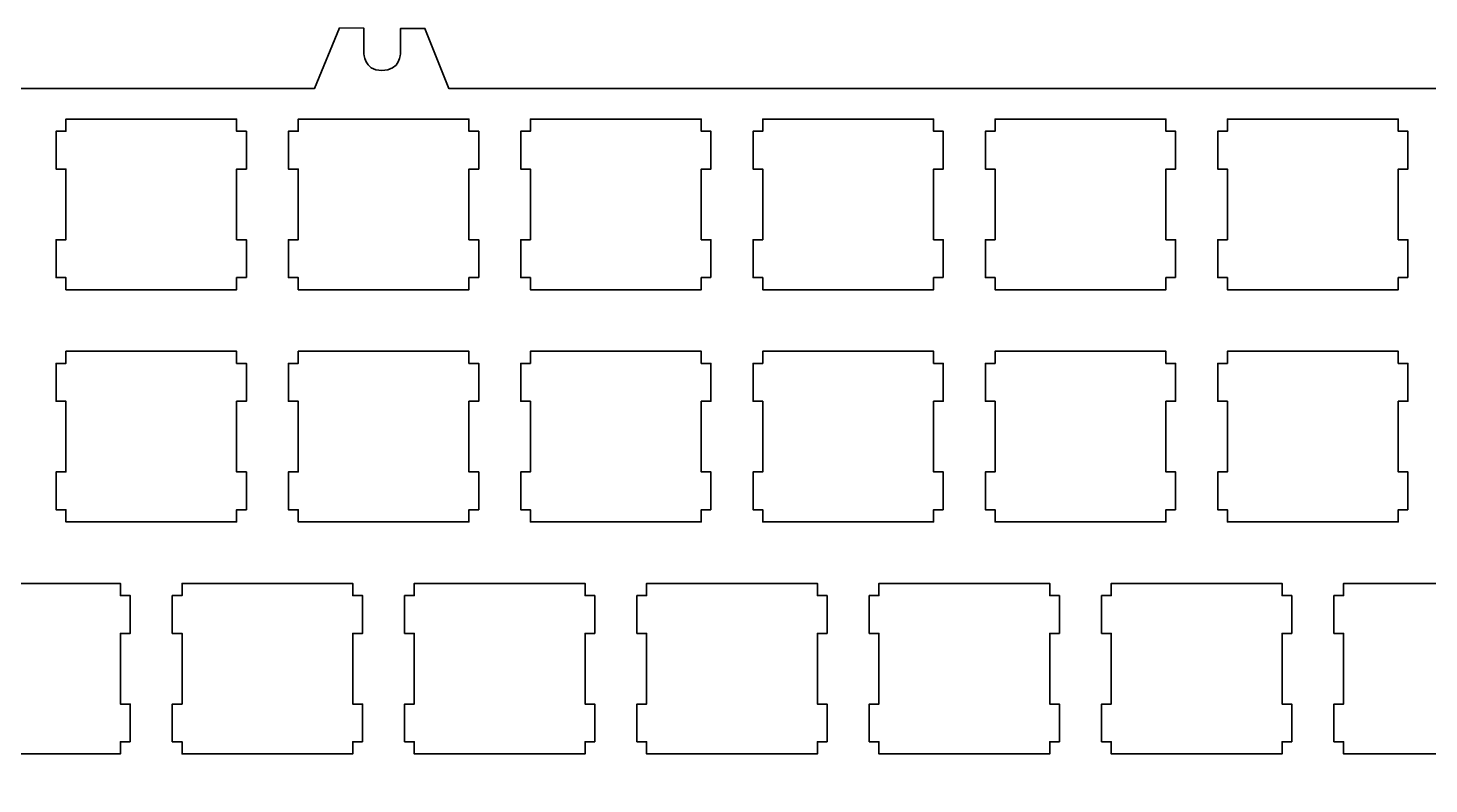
# Model space of a CAD drawing. Header units: inches. Extents: x 14.6 to 45.9, y 4.3 to 9.5.
# Drawn here: x 36.887 to 41.41, y 7.043 to 9.486 of the extents above; entities that cross this region are included whole.
import ezdxf

# ---------------------------------------------------------------- set-up
doc = ezdxf.new("R2010")
doc.units = ezdxf.units.IN
doc.header["$MEASUREMENT"] = 0
doc.layers.add('Layer 1', color=7, linetype='Continuous')

msp = doc.modelspace()

# ---------------------------------------------------------------- linework, layer by layer
at = {"layer": 'Layer 1', "lineweight": 35}
for points, knots in [([(34.4654, 4.7911), (34.4654, 4.7911), (33.9097, 4.7911), (33.9097, 4.7911), (33.9097, 4.7911), (33.9097, 9.2911), (33.9097, 9.2911), (33.9097, 9.2911), (34.4647, 9.2911), (34.4647, 9.2911), (34.4647, 9.2911), (34.5457, 9.4861), (34.5457, 9.4861), (34.5457, 9.4861), (34.6239, 9.4852), (34.6239, 9.4852), (34.6239, 9.4852), (34.6237, 9.4055), (34.6237, 9.4055), (34.6237, 9.4055), (34.6237, 9.3486), (34.6815, 9.3484), (34.7429, 9.3483), (34.7426, 9.4052), (34.7426, 9.4052), (34.7426, 9.4052), (34.7425, 9.4848), (34.7425, 9.4848), (34.7425, 9.4848), (34.8209, 9.4848), (34.8209, 9.4848), (34.8209, 9.4848), (34.8983, 9.2911), (34.8983, 9.2911), (34.8983, 9.2911), (37.8119, 9.2911), (37.8119, 9.2911), (37.8119, 9.2911), (37.8929, 9.4861), (37.8929, 9.4861), (37.8929, 9.4861), (37.9711, 9.4852), (37.9711, 9.4852), (37.9711, 9.4852), (37.9709, 9.4055), (37.9709, 9.4055), (37.9709, 9.4055), (37.9709, 9.3486), (38.0287, 9.3484), (38.0901, 9.3483), (38.0898, 9.4052), (38.0898, 9.4052), (38.0898, 9.4052), (38.0897, 9.4848), (38.0897, 9.4848), (38.0897, 9.4848), (38.1682, 9.4848), (38.1682, 9.4848), (38.1682, 9.4848), (38.2452, 9.2911), (38.2452, 9.2911), (38.2452, 9.2911), (41.562, 9.2911), (41.562, 9.2911), (41.562, 9.2911), (41.6429, 9.4861), (41.6429, 9.4861), (41.6429, 9.4861), (41.7211, 9.4852), (41.7211, 9.4852), (41.7211, 9.4852), (41.7209, 9.4055), (41.7209, 9.4055), (41.7209, 9.4055), (41.7209, 9.3486), (41.7787, 9.3484), (41.8401, 9.3483), (41.8398, 9.4052), (41.8398, 9.4052), (41.8398, 9.4052), (41.8397, 9.4848), (41.8397, 9.4848), (41.8397, 9.4848), (41.9182, 9.4848), (41.9182, 9.4848), (41.9182, 9.4848), (41.995, 9.2911), (41.995, 9.2911), (41.995, 9.2911), (44.923, 9.2911), (44.923, 9.2911), (44.923, 9.2911), (45.004, 9.4861), (45.004, 9.4861), (45.004, 9.4861), (45.0822, 9.4852), (45.0822, 9.4852), (45.0822, 9.4852), (45.082, 9.4055), (45.082, 9.4055), (45.082, 9.4055), (45.082, 9.3486), (45.1398, 9.3484), (45.2012, 9.3483), (45.2009, 9.4052), (45.2009, 9.4052), (45.2009, 9.4052), (45.2008, 9.4848), (45.2008, 9.4848), (45.2008, 9.4848), (45.2793, 9.4848), (45.2793, 9.4848), (45.2793, 9.4848), (45.3568, 9.2911), (45.3568, 9.2911), (45.3568, 9.2911), (45.9097, 9.2911), (45.9097, 9.2911), (45.9097, 9.2911), (45.9097, 4.7911), (45.9097, 4.7911), (45.9097, 4.7911), (45.3551, 4.7911), (45.3551, 4.7911), (45.3551, 4.7911), (45.2793, 4.602), (45.2793, 4.602), (45.2793, 4.602), (45.2008, 4.602), (45.2008, 4.602), (45.2008, 4.602), (45.2009, 4.6816), (45.2009, 4.6816), (45.2009, 4.6816), (45.2012, 4.7386), (45.1398, 4.7384), (45.082, 4.7383), (45.082, 4.6813), (45.082, 4.6813), (45.082, 4.6813), (45.0822, 4.6016), (45.0822, 4.6016), (45.0822, 4.6016), (45.004, 4.6008), (45.004, 4.6008), (45.004, 4.6008), (44.9226, 4.7911), (44.9226, 4.7911), (44.9226, 4.7911), (41.9948, 4.7911), (41.9948, 4.7911), (41.9948, 4.7911), (41.9182, 4.602), (41.9182, 4.602), (41.9182, 4.602), (41.8397, 4.602), (41.8397, 4.602), (41.8397, 4.602), (41.8398, 4.6816), (41.8398, 4.6816), (41.8398, 4.6816), (41.8401, 4.7386), (41.7787, 4.7384), (41.7209, 4.7383), (41.7209, 4.6813), (41.7209, 4.6813), (41.7209, 4.6813), (41.7211, 4.6016), (41.7211, 4.6016), (41.7211, 4.6016), (41.6429, 4.6008), (41.6429, 4.6008), (41.6429, 4.6008), (41.5622, 4.7911), (41.5622, 4.7911), (41.5622, 4.7911), (38.2462, 4.7911), (38.2462, 4.7911), (38.2462, 4.7911), (38.1682, 4.602), (38.1682, 4.602), (38.1682, 4.602), (38.0897, 4.602), (38.0897, 4.602), (38.0897, 4.602), (38.0898, 4.6816), (38.0898, 4.6816), (38.0898, 4.6816), (38.0901, 4.7386), (38.0287, 4.7384), (37.9709, 4.7383), (37.9709, 4.6813), (37.9709, 4.6813), (37.9709, 4.6813), (37.9711, 4.6016), (37.9711, 4.6016), (37.9711, 4.6016), (37.8929, 4.6008), (37.8929, 4.6008), (37.8929, 4.6008), (37.812, 4.7911), (37.812, 4.7911), (37.812, 4.7911), (34.8969, 4.7911), (34.8969, 4.7911), (34.8969, 4.7911), (34.8209, 4.602), (34.8209, 4.602), (34.8209, 4.602), (34.7425, 4.602), (34.7425, 4.602), (34.7425, 4.602), (34.7426, 4.6816), (34.7426, 4.6816), (34.7426, 4.6816), (34.7429, 4.7386), (34.6815, 4.7384), (34.6237, 4.7383), (34.6237, 4.6813), (34.6237, 4.6813), (34.6237, 4.6813), (34.6239, 4.6016), (34.6239, 4.6016), (34.6239, 4.6016), (34.5457, 4.6008), (34.5457, 4.6008), (34.5457, 4.6008), (34.4654, 4.7911), (34.4654, 4.7911)], [0, 0, 0, 0, 0.013158, 0.013158, 0.013158, 0.026316, 0.026316, 0.026316, 0.039474, 0.039474, 0.039474, 0.052632, 0.052632, 0.052632, 0.065789, 0.065789, 0.065789, 0.078947, 0.078947, 0.078947, 0.092105, 0.092105, 0.092105, 0.105263, 0.105263, 0.105263, 0.118421, 0.118421, 0.118421, 0.131579, 0.131579, 0.131579, 0.144737, 0.144737, 0.144737, 0.157895, 0.157895, 0.157895, 0.171053, 0.171053, 0.171053, 0.184211, 0.184211, 0.184211, 0.197368, 0.197368, 0.197368, 0.210526, 0.210526, 0.210526, 0.223684, 0.223684, 0.223684, 0.236842, 0.236842, 0.236842, 0.25, 0.25, 0.25, 0.263158, 0.263158, 0.263158, 0.276316, 0.276316, 0.276316, 0.289474, 0.289474, 0.289474, 0.302632, 0.302632, 0.302632, 0.315789, 0.315789, 0.315789, 0.328947, 0.328947, 0.328947, 0.342105, 0.342105, 0.342105, 0.355263, 0.355263, 0.355263, 0.368421, 0.368421, 0.368421, 0.381579, 0.381579, 0.381579, 0.394737, 0.394737, 0.394737, 0.407895, 0.407895, 0.407895, 0.421053, 0.421053, 0.421053, 0.434211, 0.434211, 0.434211, 0.447368, 0.447368, 0.447368, 0.460526, 0.460526, 0.460526, 0.473684, 0.473684, 0.473684, 0.486842, 0.486842, 0.486842, 0.5, 0.5, 0.5, 0.513158, 0.513158, 0.513158, 0.526316, 0.526316, 0.526316, 0.539474, 0.539474, 0.539474, 0.552632, 0.552632, 0.552632, 0.565789, 0.565789, 0.565789, 0.578947, 0.578947, 0.578947, 0.592105, 0.592105, 0.592105, 0.605263, 0.605263, 0.605263, 0.618421, 0.618421, 0.618421, 0.631579, 0.631579, 0.631579, 0.644737, 0.644737, 0.644737, 0.657895, 0.657895, 0.657895, 0.671053, 0.671053, 0.671053, 0.684211, 0.684211, 0.684211, 0.697368, 0.697368, 0.697368, 0.710526, 0.710526, 0.710526, 0.723684, 0.723684, 0.723684, 0.736842, 0.736842, 0.736842, 0.75, 0.75, 0.75, 0.763158, 0.763158, 0.763158, 0.776316, 0.776316, 0.776316, 0.789474, 0.789474, 0.789474, 0.802632, 0.802632, 0.802632, 0.815789, 0.815789, 0.815789, 0.828947, 0.828947, 0.828947, 0.842105, 0.842105, 0.842105, 0.855263, 0.855263, 0.855263, 0.868421, 0.868421, 0.868421, 0.881579, 0.881579, 0.881579, 0.894737, 0.894737, 0.894737, 0.907895, 0.907895, 0.907895, 0.921053, 0.921053, 0.921053, 0.934211, 0.934211, 0.934211, 0.947368, 0.947368, 0.947368, 0.960526, 0.960526, 0.960526, 0.973684, 0.973684, 0.973684, 0.986842, 0.986842, 0.986842, 1, 1, 1, 1]), ([(37.5918, 8.6798), (37.5918, 8.6798), (37.5918, 8.8019), (37.5918, 8.8019), (37.5918, 8.8019), (37.5604, 8.8019), (37.5604, 8.8019), (37.5604, 8.8019), (37.5604, 9.0302), (37.5604, 9.0302), (37.5604, 9.0302), (37.5918, 9.0302), (37.5918, 9.0302), (37.5918, 9.0302), (37.5918, 9.1522), (37.5918, 9.1522), (37.5918, 9.1522), (37.5604, 9.1522), (37.5604, 9.1522), (37.5604, 9.1522), (37.5604, 9.1916), (37.5604, 9.1916), (37.5604, 9.1916), (37.0091, 9.1916), (37.0091, 9.1916), (37.0091, 9.1916), (37.0091, 9.1522), (37.0091, 9.1522), (37.0091, 9.1522), (36.9776, 9.1522), (36.9776, 9.1522), (36.9776, 9.1522), (36.9776, 9.0302), (36.9776, 9.0302), (36.9776, 9.0302), (37.0091, 9.0302), (37.0091, 9.0302), (37.0091, 9.0302), (37.0091, 8.8019), (37.0091, 8.8019), (37.0091, 8.8019), (36.9776, 8.8019), (36.9776, 8.8019), (36.9776, 8.8019), (36.9776, 8.6798), (36.9776, 8.6798), (36.9776, 8.6798), (37.0091, 8.6798), (37.0091, 8.6798), (37.0091, 8.6798), (37.0091, 8.6404), (37.0091, 8.6404), (37.0091, 8.6404), (37.5604, 8.6404), (37.5604, 8.6404), (37.5604, 8.6404), (37.5604, 8.6798), (37.5604, 8.6798), (37.5604, 8.6798), (37.5918, 8.6798), (37.5918, 8.6798)], [0, 0, 0, 0, 0.05, 0.05, 0.05, 0.1, 0.1, 0.1, 0.15, 0.15, 0.15, 0.2, 0.2, 0.2, 0.25, 0.25, 0.25, 0.3, 0.3, 0.3, 0.35, 0.35, 0.35, 0.4, 0.4, 0.4, 0.45, 0.45, 0.45, 0.5, 0.5, 0.5, 0.55, 0.55, 0.55, 0.6, 0.6, 0.6, 0.65, 0.65, 0.65, 0.7, 0.7, 0.7, 0.75, 0.75, 0.75, 0.8, 0.8, 0.8, 0.85, 0.85, 0.85, 0.9, 0.9, 0.9, 0.95, 0.95, 0.95, 1, 1, 1, 1]), ([(38.3418, 8.6798), (38.3418, 8.6798), (38.3418, 8.8019), (38.3418, 8.8019), (38.3418, 8.8019), (38.3104, 8.8019), (38.3104, 8.8019), (38.3104, 8.8019), (38.3104, 9.0302), (38.3104, 9.0302), (38.3104, 9.0302), (38.3418, 9.0302), (38.3418, 9.0302), (38.3418, 9.0302), (38.3418, 9.1522), (38.3418, 9.1522), (38.3418, 9.1522), (38.3104, 9.1522), (38.3104, 9.1522), (38.3104, 9.1522), (38.3104, 9.1916), (38.3104, 9.1916), (38.3104, 9.1916), (37.7591, 9.1916), (37.7591, 9.1916), (37.7591, 9.1916), (37.7591, 9.1522), (37.7591, 9.1522), (37.7591, 9.1522), (37.7276, 9.1522), (37.7276, 9.1522), (37.7276, 9.1522), (37.7276, 9.0302), (37.7276, 9.0302), (37.7276, 9.0302), (37.7591, 9.0302), (37.7591, 9.0302), (37.7591, 9.0302), (37.7591, 8.8019), (37.7591, 8.8019), (37.7591, 8.8019), (37.7276, 8.8019), (37.7276, 8.8019), (37.7276, 8.8019), (37.7276, 8.6798), (37.7276, 8.6798), (37.7276, 8.6798), (37.7591, 8.6798), (37.7591, 8.6798), (37.7591, 8.6798), (37.7591, 8.6404), (37.7591, 8.6404), (37.7591, 8.6404), (38.3104, 8.6404), (38.3104, 8.6404), (38.3104, 8.6404), (38.3104, 8.6798), (38.3104, 8.6798), (38.3104, 8.6798), (38.3418, 8.6798), (38.3418, 8.6798)], [0, 0, 0, 0, 0.05, 0.05, 0.05, 0.1, 0.1, 0.1, 0.15, 0.15, 0.15, 0.2, 0.2, 0.2, 0.25, 0.25, 0.25, 0.3, 0.3, 0.3, 0.35, 0.35, 0.35, 0.4, 0.4, 0.4, 0.45, 0.45, 0.45, 0.5, 0.5, 0.5, 0.55, 0.55, 0.55, 0.6, 0.6, 0.6, 0.65, 0.65, 0.65, 0.7, 0.7, 0.7, 0.75, 0.75, 0.75, 0.8, 0.8, 0.8, 0.85, 0.85, 0.85, 0.9, 0.9, 0.9, 0.95, 0.95, 0.95, 1, 1, 1, 1]), ([(39.0918, 8.6798), (39.0918, 8.6798), (39.0918, 8.8019), (39.0918, 8.8019), (39.0918, 8.8019), (39.0604, 8.8019), (39.0604, 8.8019), (39.0604, 8.8019), (39.0604, 9.0302), (39.0604, 9.0302), (39.0604, 9.0302), (39.0918, 9.0302), (39.0918, 9.0302), (39.0918, 9.0302), (39.0918, 9.1522), (39.0918, 9.1522), (39.0918, 9.1522), (39.0604, 9.1522), (39.0604, 9.1522), (39.0604, 9.1522), (39.0604, 9.1916), (39.0604, 9.1916), (39.0604, 9.1916), (38.5091, 9.1916), (38.5091, 9.1916), (38.5091, 9.1916), (38.5091, 9.1522), (38.5091, 9.1522), (38.5091, 9.1522), (38.4776, 9.1522), (38.4776, 9.1522), (38.4776, 9.1522), (38.4776, 9.0302), (38.4776, 9.0302), (38.4776, 9.0302), (38.5091, 9.0302), (38.5091, 9.0302), (38.5091, 9.0302), (38.5091, 8.8019), (38.5091, 8.8019), (38.5091, 8.8019), (38.4776, 8.8019), (38.4776, 8.8019), (38.4776, 8.8019), (38.4776, 8.6798), (38.4776, 8.6798), (38.4776, 8.6798), (38.5091, 8.6798), (38.5091, 8.6798), (38.5091, 8.6798), (38.5091, 8.6404), (38.5091, 8.6404), (38.5091, 8.6404), (39.0604, 8.6404), (39.0604, 8.6404), (39.0604, 8.6404), (39.0604, 8.6798), (39.0604, 8.6798), (39.0604, 8.6798), (39.0918, 8.6798), (39.0918, 8.6798)], [0, 0, 0, 0, 0.05, 0.05, 0.05, 0.1, 0.1, 0.1, 0.15, 0.15, 0.15, 0.2, 0.2, 0.2, 0.25, 0.25, 0.25, 0.3, 0.3, 0.3, 0.35, 0.35, 0.35, 0.4, 0.4, 0.4, 0.45, 0.45, 0.45, 0.5, 0.5, 0.5, 0.55, 0.55, 0.55, 0.6, 0.6, 0.6, 0.65, 0.65, 0.65, 0.7, 0.7, 0.7, 0.75, 0.75, 0.75, 0.8, 0.8, 0.8, 0.85, 0.85, 0.85, 0.9, 0.9, 0.9, 0.95, 0.95, 0.95, 1, 1, 1, 1]), ([(39.8418, 8.6798), (39.8418, 8.6798), (39.8418, 8.8019), (39.8418, 8.8019), (39.8418, 8.8019), (39.8104, 8.8019), (39.8104, 8.8019), (39.8104, 8.8019), (39.8104, 9.0302), (39.8104, 9.0302), (39.8104, 9.0302), (39.8418, 9.0302), (39.8418, 9.0302), (39.8418, 9.0302), (39.8418, 9.1522), (39.8418, 9.1522), (39.8418, 9.1522), (39.8104, 9.1522), (39.8104, 9.1522), (39.8104, 9.1522), (39.8104, 9.1916), (39.8104, 9.1916), (39.8104, 9.1916), (39.2591, 9.1916), (39.2591, 9.1916), (39.2591, 9.1916), (39.2591, 9.1522), (39.2591, 9.1522), (39.2591, 9.1522), (39.2276, 9.1522), (39.2276, 9.1522), (39.2276, 9.1522), (39.2276, 9.0302), (39.2276, 9.0302), (39.2276, 9.0302), (39.2591, 9.0302), (39.2591, 9.0302), (39.2591, 9.0302), (39.2591, 8.8019), (39.2591, 8.8019), (39.2591, 8.8019), (39.2276, 8.8019), (39.2276, 8.8019), (39.2276, 8.8019), (39.2276, 8.6798), (39.2276, 8.6798), (39.2276, 8.6798), (39.2591, 8.6798), (39.2591, 8.6798), (39.2591, 8.6798), (39.2591, 8.6404), (39.2591, 8.6404), (39.2591, 8.6404), (39.8104, 8.6404), (39.8104, 8.6404), (39.8104, 8.6404), (39.8104, 8.6798), (39.8104, 8.6798), (39.8104, 8.6798), (39.8418, 8.6798), (39.8418, 8.6798)], [0, 0, 0, 0, 0.05, 0.05, 0.05, 0.1, 0.1, 0.1, 0.15, 0.15, 0.15, 0.2, 0.2, 0.2, 0.25, 0.25, 0.25, 0.3, 0.3, 0.3, 0.35, 0.35, 0.35, 0.4, 0.4, 0.4, 0.45, 0.45, 0.45, 0.5, 0.5, 0.5, 0.55, 0.55, 0.55, 0.6, 0.6, 0.6, 0.65, 0.65, 0.65, 0.7, 0.7, 0.7, 0.75, 0.75, 0.75, 0.8, 0.8, 0.8, 0.85, 0.85, 0.85, 0.9, 0.9, 0.9, 0.95, 0.95, 0.95, 1, 1, 1, 1]), ([(40.5918, 8.6798), (40.5918, 8.6798), (40.5918, 8.8019), (40.5918, 8.8019), (40.5918, 8.8019), (40.5604, 8.8019), (40.5604, 8.8019), (40.5604, 8.8019), (40.5604, 9.0302), (40.5604, 9.0302), (40.5604, 9.0302), (40.5918, 9.0302), (40.5918, 9.0302), (40.5918, 9.0302), (40.5918, 9.1522), (40.5918, 9.1522), (40.5918, 9.1522), (40.5604, 9.1522), (40.5604, 9.1522), (40.5604, 9.1522), (40.5604, 9.1916), (40.5604, 9.1916), (40.5604, 9.1916), (40.0091, 9.1916), (40.0091, 9.1916), (40.0091, 9.1916), (40.0091, 9.1522), (40.0091, 9.1522), (40.0091, 9.1522), (39.9776, 9.1522), (39.9776, 9.1522), (39.9776, 9.1522), (39.9776, 9.0302), (39.9776, 9.0302), (39.9776, 9.0302), (40.0091, 9.0302), (40.0091, 9.0302), (40.0091, 9.0302), (40.0091, 8.8019), (40.0091, 8.8019), (40.0091, 8.8019), (39.9776, 8.8019), (39.9776, 8.8019), (39.9776, 8.8019), (39.9776, 8.6798), (39.9776, 8.6798), (39.9776, 8.6798), (40.0091, 8.6798), (40.0091, 8.6798), (40.0091, 8.6798), (40.0091, 8.6404), (40.0091, 8.6404), (40.0091, 8.6404), (40.5604, 8.6404), (40.5604, 8.6404), (40.5604, 8.6404), (40.5604, 8.6798), (40.5604, 8.6798), (40.5604, 8.6798), (40.5918, 8.6798), (40.5918, 8.6798)], [0, 0, 0, 0, 0.05, 0.05, 0.05, 0.1, 0.1, 0.1, 0.15, 0.15, 0.15, 0.2, 0.2, 0.2, 0.25, 0.25, 0.25, 0.3, 0.3, 0.3, 0.35, 0.35, 0.35, 0.4, 0.4, 0.4, 0.45, 0.45, 0.45, 0.5, 0.5, 0.5, 0.55, 0.55, 0.55, 0.6, 0.6, 0.6, 0.65, 0.65, 0.65, 0.7, 0.7, 0.7, 0.75, 0.75, 0.75, 0.8, 0.8, 0.8, 0.85, 0.85, 0.85, 0.9, 0.9, 0.9, 0.95, 0.95, 0.95, 1, 1, 1, 1]), ([(41.3418, 8.6798), (41.3418, 8.6798), (41.3418, 8.8019), (41.3418, 8.8019), (41.3418, 8.8019), (41.3104, 8.8019), (41.3104, 8.8019), (41.3104, 8.8019), (41.3104, 9.0302), (41.3104, 9.0302), (41.3104, 9.0302), (41.3418, 9.0302), (41.3418, 9.0302), (41.3418, 9.0302), (41.3418, 9.1522), (41.3418, 9.1522), (41.3418, 9.1522), (41.3104, 9.1522), (41.3104, 9.1522), (41.3104, 9.1522), (41.3104, 9.1916), (41.3104, 9.1916), (41.3104, 9.1916), (40.7591, 9.1916), (40.7591, 9.1916), (40.7591, 9.1916), (40.7591, 9.1522), (40.7591, 9.1522), (40.7591, 9.1522), (40.7276, 9.1522), (40.7276, 9.1522), (40.7276, 9.1522), (40.7276, 9.0302), (40.7276, 9.0302), (40.7276, 9.0302), (40.7591, 9.0302), (40.7591, 9.0302), (40.7591, 9.0302), (40.7591, 8.8019), (40.7591, 8.8019), (40.7591, 8.8019), (40.7276, 8.8019), (40.7276, 8.8019), (40.7276, 8.8019), (40.7276, 8.6798), (40.7276, 8.6798), (40.7276, 8.6798), (40.7591, 8.6798), (40.7591, 8.6798), (40.7591, 8.6798), (40.7591, 8.6404), (40.7591, 8.6404), (40.7591, 8.6404), (41.3104, 8.6404), (41.3104, 8.6404), (41.3104, 8.6404), (41.3104, 8.6798), (41.3104, 8.6798), (41.3104, 8.6798), (41.3418, 8.6798), (41.3418, 8.6798)], [0, 0, 0, 0, 0.05, 0.05, 0.05, 0.1, 0.1, 0.1, 0.15, 0.15, 0.15, 0.2, 0.2, 0.2, 0.25, 0.25, 0.25, 0.3, 0.3, 0.3, 0.35, 0.35, 0.35, 0.4, 0.4, 0.4, 0.45, 0.45, 0.45, 0.5, 0.5, 0.5, 0.55, 0.55, 0.55, 0.6, 0.6, 0.6, 0.65, 0.65, 0.65, 0.7, 0.7, 0.7, 0.75, 0.75, 0.75, 0.8, 0.8, 0.8, 0.85, 0.85, 0.85, 0.9, 0.9, 0.9, 0.95, 0.95, 0.95, 1, 1, 1, 1]), ([(37.5918, 7.9298), (37.5918, 7.9298), (37.5918, 8.0519), (37.5918, 8.0519), (37.5918, 8.0519), (37.5604, 8.0519), (37.5604, 8.0519), (37.5604, 8.0519), (37.5604, 8.2802), (37.5604, 8.2802), (37.5604, 8.2802), (37.5918, 8.2802), (37.5918, 8.2802), (37.5918, 8.2802), (37.5918, 8.4022), (37.5918, 8.4022), (37.5918, 8.4022), (37.5604, 8.4022), (37.5604, 8.4022), (37.5604, 8.4022), (37.5604, 8.4416), (37.5604, 8.4416), (37.5604, 8.4416), (37.0091, 8.4416), (37.0091, 8.4416), (37.0091, 8.4416), (37.0091, 8.4022), (37.0091, 8.4022), (37.0091, 8.4022), (36.9776, 8.4022), (36.9776, 8.4022), (36.9776, 8.4022), (36.9776, 8.2802), (36.9776, 8.2802), (36.9776, 8.2802), (37.0091, 8.2802), (37.0091, 8.2802), (37.0091, 8.2802), (37.0091, 8.0519), (37.0091, 8.0519), (37.0091, 8.0519), (36.9776, 8.0519), (36.9776, 8.0519), (36.9776, 8.0519), (36.9776, 7.9298), (36.9776, 7.9298), (36.9776, 7.9298), (37.0091, 7.9298), (37.0091, 7.9298), (37.0091, 7.9298), (37.0091, 7.8904), (37.0091, 7.8904), (37.0091, 7.8904), (37.5604, 7.8904), (37.5604, 7.8904), (37.5604, 7.8904), (37.5604, 7.9298), (37.5604, 7.9298), (37.5604, 7.9298), (37.5918, 7.9298), (37.5918, 7.9298)], [0, 0, 0, 0, 0.05, 0.05, 0.05, 0.1, 0.1, 0.1, 0.15, 0.15, 0.15, 0.2, 0.2, 0.2, 0.25, 0.25, 0.25, 0.3, 0.3, 0.3, 0.35, 0.35, 0.35, 0.4, 0.4, 0.4, 0.45, 0.45, 0.45, 0.5, 0.5, 0.5, 0.55, 0.55, 0.55, 0.6, 0.6, 0.6, 0.65, 0.65, 0.65, 0.7, 0.7, 0.7, 0.75, 0.75, 0.75, 0.8, 0.8, 0.8, 0.85, 0.85, 0.85, 0.9, 0.9, 0.9, 0.95, 0.95, 0.95, 1, 1, 1, 1]), ([(38.3418, 7.9298), (38.3418, 7.9298), (38.3418, 8.0519), (38.3418, 8.0519), (38.3418, 8.0519), (38.3104, 8.0519), (38.3104, 8.0519), (38.3104, 8.0519), (38.3104, 8.2802), (38.3104, 8.2802), (38.3104, 8.2802), (38.3418, 8.2802), (38.3418, 8.2802), (38.3418, 8.2802), (38.3418, 8.4022), (38.3418, 8.4022), (38.3418, 8.4022), (38.3104, 8.4022), (38.3104, 8.4022), (38.3104, 8.4022), (38.3104, 8.4416), (38.3104, 8.4416), (38.3104, 8.4416), (37.7591, 8.4416), (37.7591, 8.4416), (37.7591, 8.4416), (37.7591, 8.4022), (37.7591, 8.4022), (37.7591, 8.4022), (37.7276, 8.4022), (37.7276, 8.4022), (37.7276, 8.4022), (37.7276, 8.2802), (37.7276, 8.2802), (37.7276, 8.2802), (37.7591, 8.2802), (37.7591, 8.2802), (37.7591, 8.2802), (37.7591, 8.0519), (37.7591, 8.0519), (37.7591, 8.0519), (37.7276, 8.0519), (37.7276, 8.0519), (37.7276, 8.0519), (37.7276, 7.9298), (37.7276, 7.9298), (37.7276, 7.9298), (37.7591, 7.9298), (37.7591, 7.9298), (37.7591, 7.9298), (37.7591, 7.8904), (37.7591, 7.8904), (37.7591, 7.8904), (38.3104, 7.8904), (38.3104, 7.8904), (38.3104, 7.8904), (38.3104, 7.9298), (38.3104, 7.9298), (38.3104, 7.9298), (38.3418, 7.9298), (38.3418, 7.9298)], [0, 0, 0, 0, 0.05, 0.05, 0.05, 0.1, 0.1, 0.1, 0.15, 0.15, 0.15, 0.2, 0.2, 0.2, 0.25, 0.25, 0.25, 0.3, 0.3, 0.3, 0.35, 0.35, 0.35, 0.4, 0.4, 0.4, 0.45, 0.45, 0.45, 0.5, 0.5, 0.5, 0.55, 0.55, 0.55, 0.6, 0.6, 0.6, 0.65, 0.65, 0.65, 0.7, 0.7, 0.7, 0.75, 0.75, 0.75, 0.8, 0.8, 0.8, 0.85, 0.85, 0.85, 0.9, 0.9, 0.9, 0.95, 0.95, 0.95, 1, 1, 1, 1]), ([(39.0918, 7.9298), (39.0918, 7.9298), (39.0918, 8.0519), (39.0918, 8.0519), (39.0918, 8.0519), (39.0604, 8.0519), (39.0604, 8.0519), (39.0604, 8.0519), (39.0604, 8.2802), (39.0604, 8.2802), (39.0604, 8.2802), (39.0918, 8.2802), (39.0918, 8.2802), (39.0918, 8.2802), (39.0918, 8.4022), (39.0918, 8.4022), (39.0918, 8.4022), (39.0604, 8.4022), (39.0604, 8.4022), (39.0604, 8.4022), (39.0604, 8.4416), (39.0604, 8.4416), (39.0604, 8.4416), (38.5091, 8.4416), (38.5091, 8.4416), (38.5091, 8.4416), (38.5091, 8.4022), (38.5091, 8.4022), (38.5091, 8.4022), (38.4776, 8.4022), (38.4776, 8.4022), (38.4776, 8.4022), (38.4776, 8.2802), (38.4776, 8.2802), (38.4776, 8.2802), (38.5091, 8.2802), (38.5091, 8.2802), (38.5091, 8.2802), (38.5091, 8.0519), (38.5091, 8.0519), (38.5091, 8.0519), (38.4776, 8.0519), (38.4776, 8.0519), (38.4776, 8.0519), (38.4776, 7.9298), (38.4776, 7.9298), (38.4776, 7.9298), (38.5091, 7.9298), (38.5091, 7.9298), (38.5091, 7.9298), (38.5091, 7.8904), (38.5091, 7.8904), (38.5091, 7.8904), (39.0604, 7.8904), (39.0604, 7.8904), (39.0604, 7.8904), (39.0604, 7.9298), (39.0604, 7.9298), (39.0604, 7.9298), (39.0918, 7.9298), (39.0918, 7.9298)], [0, 0, 0, 0, 0.05, 0.05, 0.05, 0.1, 0.1, 0.1, 0.15, 0.15, 0.15, 0.2, 0.2, 0.2, 0.25, 0.25, 0.25, 0.3, 0.3, 0.3, 0.35, 0.35, 0.35, 0.4, 0.4, 0.4, 0.45, 0.45, 0.45, 0.5, 0.5, 0.5, 0.55, 0.55, 0.55, 0.6, 0.6, 0.6, 0.65, 0.65, 0.65, 0.7, 0.7, 0.7, 0.75, 0.75, 0.75, 0.8, 0.8, 0.8, 0.85, 0.85, 0.85, 0.9, 0.9, 0.9, 0.95, 0.95, 0.95, 1, 1, 1, 1]), ([(39.8418, 7.9298), (39.8418, 7.9298), (39.8418, 8.0519), (39.8418, 8.0519), (39.8418, 8.0519), (39.8104, 8.0519), (39.8104, 8.0519), (39.8104, 8.0519), (39.8104, 8.2802), (39.8104, 8.2802), (39.8104, 8.2802), (39.8418, 8.2802), (39.8418, 8.2802), (39.8418, 8.2802), (39.8418, 8.4022), (39.8418, 8.4022), (39.8418, 8.4022), (39.8104, 8.4022), (39.8104, 8.4022), (39.8104, 8.4022), (39.8104, 8.4416), (39.8104, 8.4416), (39.8104, 8.4416), (39.2591, 8.4416), (39.2591, 8.4416), (39.2591, 8.4416), (39.2591, 8.4022), (39.2591, 8.4022), (39.2591, 8.4022), (39.2276, 8.4022), (39.2276, 8.4022), (39.2276, 8.4022), (39.2276, 8.2802), (39.2276, 8.2802), (39.2276, 8.2802), (39.2591, 8.2802), (39.2591, 8.2802), (39.2591, 8.2802), (39.2591, 8.0519), (39.2591, 8.0519), (39.2591, 8.0519), (39.2276, 8.0519), (39.2276, 8.0519), (39.2276, 8.0519), (39.2276, 7.9298), (39.2276, 7.9298), (39.2276, 7.9298), (39.2591, 7.9298), (39.2591, 7.9298), (39.2591, 7.9298), (39.2591, 7.8904), (39.2591, 7.8904), (39.2591, 7.8904), (39.8104, 7.8904), (39.8104, 7.8904), (39.8104, 7.8904), (39.8104, 7.9298), (39.8104, 7.9298), (39.8104, 7.9298), (39.8418, 7.9298), (39.8418, 7.9298)], [0, 0, 0, 0, 0.05, 0.05, 0.05, 0.1, 0.1, 0.1, 0.15, 0.15, 0.15, 0.2, 0.2, 0.2, 0.25, 0.25, 0.25, 0.3, 0.3, 0.3, 0.35, 0.35, 0.35, 0.4, 0.4, 0.4, 0.45, 0.45, 0.45, 0.5, 0.5, 0.5, 0.55, 0.55, 0.55, 0.6, 0.6, 0.6, 0.65, 0.65, 0.65, 0.7, 0.7, 0.7, 0.75, 0.75, 0.75, 0.8, 0.8, 0.8, 0.85, 0.85, 0.85, 0.9, 0.9, 0.9, 0.95, 0.95, 0.95, 1, 1, 1, 1]), ([(40.5918, 7.9298), (40.5918, 7.9298), (40.5918, 8.0519), (40.5918, 8.0519), (40.5918, 8.0519), (40.5604, 8.0519), (40.5604, 8.0519), (40.5604, 8.0519), (40.5604, 8.2802), (40.5604, 8.2802), (40.5604, 8.2802), (40.5918, 8.2802), (40.5918, 8.2802), (40.5918, 8.2802), (40.5918, 8.4022), (40.5918, 8.4022), (40.5918, 8.4022), (40.5604, 8.4022), (40.5604, 8.4022), (40.5604, 8.4022), (40.5604, 8.4416), (40.5604, 8.4416), (40.5604, 8.4416), (40.0091, 8.4416), (40.0091, 8.4416), (40.0091, 8.4416), (40.0091, 8.4022), (40.0091, 8.4022), (40.0091, 8.4022), (39.9776, 8.4022), (39.9776, 8.4022), (39.9776, 8.4022), (39.9776, 8.2802), (39.9776, 8.2802), (39.9776, 8.2802), (40.0091, 8.2802), (40.0091, 8.2802), (40.0091, 8.2802), (40.0091, 8.0519), (40.0091, 8.0519), (40.0091, 8.0519), (39.9776, 8.0519), (39.9776, 8.0519), (39.9776, 8.0519), (39.9776, 7.9298), (39.9776, 7.9298), (39.9776, 7.9298), (40.0091, 7.9298), (40.0091, 7.9298), (40.0091, 7.9298), (40.0091, 7.8904), (40.0091, 7.8904), (40.0091, 7.8904), (40.5604, 7.8904), (40.5604, 7.8904), (40.5604, 7.8904), (40.5604, 7.9298), (40.5604, 7.9298), (40.5604, 7.9298), (40.5918, 7.9298), (40.5918, 7.9298)], [0, 0, 0, 0, 0.05, 0.05, 0.05, 0.1, 0.1, 0.1, 0.15, 0.15, 0.15, 0.2, 0.2, 0.2, 0.25, 0.25, 0.25, 0.3, 0.3, 0.3, 0.35, 0.35, 0.35, 0.4, 0.4, 0.4, 0.45, 0.45, 0.45, 0.5, 0.5, 0.5, 0.55, 0.55, 0.55, 0.6, 0.6, 0.6, 0.65, 0.65, 0.65, 0.7, 0.7, 0.7, 0.75, 0.75, 0.75, 0.8, 0.8, 0.8, 0.85, 0.85, 0.85, 0.9, 0.9, 0.9, 0.95, 0.95, 0.95, 1, 1, 1, 1]), ([(41.3418, 7.9298), (41.3418, 7.9298), (41.3418, 8.0519), (41.3418, 8.0519), (41.3418, 8.0519), (41.3104, 8.0519), (41.3104, 8.0519), (41.3104, 8.0519), (41.3104, 8.2802), (41.3104, 8.2802), (41.3104, 8.2802), (41.3418, 8.2802), (41.3418, 8.2802), (41.3418, 8.2802), (41.3418, 8.4022), (41.3418, 8.4022), (41.3418, 8.4022), (41.3104, 8.4022), (41.3104, 8.4022), (41.3104, 8.4022), (41.3104, 8.4416), (41.3104, 8.4416), (41.3104, 8.4416), (40.7591, 8.4416), (40.7591, 8.4416), (40.7591, 8.4416), (40.7591, 8.4022), (40.7591, 8.4022), (40.7591, 8.4022), (40.7276, 8.4022), (40.7276, 8.4022), (40.7276, 8.4022), (40.7276, 8.2802), (40.7276, 8.2802), (40.7276, 8.2802), (40.7591, 8.2802), (40.7591, 8.2802), (40.7591, 8.2802), (40.7591, 8.0519), (40.7591, 8.0519), (40.7591, 8.0519), (40.7276, 8.0519), (40.7276, 8.0519), (40.7276, 8.0519), (40.7276, 7.9298), (40.7276, 7.9298), (40.7276, 7.9298), (40.7591, 7.9298), (40.7591, 7.9298), (40.7591, 7.9298), (40.7591, 7.8904), (40.7591, 7.8904), (40.7591, 7.8904), (41.3104, 7.8904), (41.3104, 7.8904), (41.3104, 7.8904), (41.3104, 7.9298), (41.3104, 7.9298), (41.3104, 7.9298), (41.3418, 7.9298), (41.3418, 7.9298)], [0, 0, 0, 0, 0.05, 0.05, 0.05, 0.1, 0.1, 0.1, 0.15, 0.15, 0.15, 0.2, 0.2, 0.2, 0.25, 0.25, 0.25, 0.3, 0.3, 0.3, 0.35, 0.35, 0.35, 0.4, 0.4, 0.4, 0.45, 0.45, 0.45, 0.5, 0.5, 0.5, 0.55, 0.55, 0.55, 0.6, 0.6, 0.6, 0.65, 0.65, 0.65, 0.7, 0.7, 0.7, 0.75, 0.75, 0.75, 0.8, 0.8, 0.8, 0.85, 0.85, 0.85, 0.9, 0.9, 0.9, 0.95, 0.95, 0.95, 1, 1, 1, 1]), ([(37.2168, 7.1798), (37.2168, 7.1798), (37.2168, 7.3019), (37.2168, 7.3019), (37.2168, 7.3019), (37.1854, 7.3019), (37.1854, 7.3019), (37.1854, 7.3019), (37.1854, 7.5302), (37.1854, 7.5302), (37.1854, 7.5302), (37.2168, 7.5302), (37.2168, 7.5302), (37.2168, 7.5302), (37.2168, 7.6522), (37.2168, 7.6522), (37.2168, 7.6522), (37.1854, 7.6522), (37.1854, 7.6522), (37.1854, 7.6522), (37.1854, 7.6916), (37.1854, 7.6916), (37.1854, 7.6916), (36.6341, 7.6916), (36.6341, 7.6916), (36.6341, 7.6916), (36.6341, 7.6522), (36.6341, 7.6522), (36.6341, 7.6522), (36.6026, 7.6522), (36.6026, 7.6522), (36.6026, 7.6522), (36.6026, 7.5302), (36.6026, 7.5302), (36.6026, 7.5302), (36.6341, 7.5302), (36.6341, 7.5302), (36.6341, 7.5302), (36.6341, 7.3019), (36.6341, 7.3019), (36.6341, 7.3019), (36.6026, 7.3019), (36.6026, 7.3019), (36.6026, 7.3019), (36.6026, 7.1798), (36.6026, 7.1798), (36.6026, 7.1798), (36.6341, 7.1798), (36.6341, 7.1798), (36.6341, 7.1798), (36.6341, 7.1404), (36.6341, 7.1404), (36.6341, 7.1404), (37.1854, 7.1404), (37.1854, 7.1404), (37.1854, 7.1404), (37.1854, 7.1798), (37.1854, 7.1798), (37.1854, 7.1798), (37.2168, 7.1798), (37.2168, 7.1798)], [0, 0, 0, 0, 0.05, 0.05, 0.05, 0.1, 0.1, 0.1, 0.15, 0.15, 0.15, 0.2, 0.2, 0.2, 0.25, 0.25, 0.25, 0.3, 0.3, 0.3, 0.35, 0.35, 0.35, 0.4, 0.4, 0.4, 0.45, 0.45, 0.45, 0.5, 0.5, 0.5, 0.55, 0.55, 0.55, 0.6, 0.6, 0.6, 0.65, 0.65, 0.65, 0.7, 0.7, 0.7, 0.75, 0.75, 0.75, 0.8, 0.8, 0.8, 0.85, 0.85, 0.85, 0.9, 0.9, 0.9, 0.95, 0.95, 0.95, 1, 1, 1, 1]), ([(37.9668, 7.1798), (37.9668, 7.1798), (37.9668, 7.3019), (37.9668, 7.3019), (37.9668, 7.3019), (37.9354, 7.3019), (37.9354, 7.3019), (37.9354, 7.3019), (37.9354, 7.5302), (37.9354, 7.5302), (37.9354, 7.5302), (37.9668, 7.5302), (37.9668, 7.5302), (37.9668, 7.5302), (37.9668, 7.6522), (37.9668, 7.6522), (37.9668, 7.6522), (37.9354, 7.6522), (37.9354, 7.6522), (37.9354, 7.6522), (37.9354, 7.6916), (37.9354, 7.6916), (37.9354, 7.6916), (37.3841, 7.6916), (37.3841, 7.6916), (37.3841, 7.6916), (37.3841, 7.6522), (37.3841, 7.6522), (37.3841, 7.6522), (37.3526, 7.6522), (37.3526, 7.6522), (37.3526, 7.6522), (37.3526, 7.5302), (37.3526, 7.5302), (37.3526, 7.5302), (37.3841, 7.5302), (37.3841, 7.5302), (37.3841, 7.5302), (37.3841, 7.3019), (37.3841, 7.3019), (37.3841, 7.3019), (37.3526, 7.3019), (37.3526, 7.3019), (37.3526, 7.3019), (37.3526, 7.1798), (37.3526, 7.1798), (37.3526, 7.1798), (37.3841, 7.1798), (37.3841, 7.1798), (37.3841, 7.1798), (37.3841, 7.1404), (37.3841, 7.1404), (37.3841, 7.1404), (37.9354, 7.1404), (37.9354, 7.1404), (37.9354, 7.1404), (37.9354, 7.1798), (37.9354, 7.1798), (37.9354, 7.1798), (37.9668, 7.1798), (37.9668, 7.1798)], [0, 0, 0, 0, 0.05, 0.05, 0.05, 0.1, 0.1, 0.1, 0.15, 0.15, 0.15, 0.2, 0.2, 0.2, 0.25, 0.25, 0.25, 0.3, 0.3, 0.3, 0.35, 0.35, 0.35, 0.4, 0.4, 0.4, 0.45, 0.45, 0.45, 0.5, 0.5, 0.5, 0.55, 0.55, 0.55, 0.6, 0.6, 0.6, 0.65, 0.65, 0.65, 0.7, 0.7, 0.7, 0.75, 0.75, 0.75, 0.8, 0.8, 0.8, 0.85, 0.85, 0.85, 0.9, 0.9, 0.9, 0.95, 0.95, 0.95, 1, 1, 1, 1]), ([(38.7168, 7.1798), (38.7168, 7.1798), (38.7168, 7.3019), (38.7168, 7.3019), (38.7168, 7.3019), (38.6854, 7.3019), (38.6854, 7.3019), (38.6854, 7.3019), (38.6854, 7.5302), (38.6854, 7.5302), (38.6854, 7.5302), (38.7168, 7.5302), (38.7168, 7.5302), (38.7168, 7.5302), (38.7168, 7.6522), (38.7168, 7.6522), (38.7168, 7.6522), (38.6854, 7.6522), (38.6854, 7.6522), (38.6854, 7.6522), (38.6854, 7.6916), (38.6854, 7.6916), (38.6854, 7.6916), (38.1341, 7.6916), (38.1341, 7.6916), (38.1341, 7.6916), (38.1341, 7.6522), (38.1341, 7.6522), (38.1341, 7.6522), (38.1026, 7.6522), (38.1026, 7.6522), (38.1026, 7.6522), (38.1026, 7.5302), (38.1026, 7.5302), (38.1026, 7.5302), (38.1341, 7.5302), (38.1341, 7.5302), (38.1341, 7.5302), (38.1341, 7.3019), (38.1341, 7.3019), (38.1341, 7.3019), (38.1026, 7.3019), (38.1026, 7.3019), (38.1026, 7.3019), (38.1026, 7.1798), (38.1026, 7.1798), (38.1026, 7.1798), (38.1341, 7.1798), (38.1341, 7.1798), (38.1341, 7.1798), (38.1341, 7.1404), (38.1341, 7.1404), (38.1341, 7.1404), (38.6854, 7.1404), (38.6854, 7.1404), (38.6854, 7.1404), (38.6854, 7.1798), (38.6854, 7.1798), (38.6854, 7.1798), (38.7168, 7.1798), (38.7168, 7.1798)], [0, 0, 0, 0, 0.05, 0.05, 0.05, 0.1, 0.1, 0.1, 0.15, 0.15, 0.15, 0.2, 0.2, 0.2, 0.25, 0.25, 0.25, 0.3, 0.3, 0.3, 0.35, 0.35, 0.35, 0.4, 0.4, 0.4, 0.45, 0.45, 0.45, 0.5, 0.5, 0.5, 0.55, 0.55, 0.55, 0.6, 0.6, 0.6, 0.65, 0.65, 0.65, 0.7, 0.7, 0.7, 0.75, 0.75, 0.75, 0.8, 0.8, 0.8, 0.85, 0.85, 0.85, 0.9, 0.9, 0.9, 0.95, 0.95, 0.95, 1, 1, 1, 1]), ([(39.4668, 7.1798), (39.4668, 7.1798), (39.4668, 7.3019), (39.4668, 7.3019), (39.4668, 7.3019), (39.4354, 7.3019), (39.4354, 7.3019), (39.4354, 7.3019), (39.4354, 7.5302), (39.4354, 7.5302), (39.4354, 7.5302), (39.4668, 7.5302), (39.4668, 7.5302), (39.4668, 7.5302), (39.4668, 7.6522), (39.4668, 7.6522), (39.4668, 7.6522), (39.4354, 7.6522), (39.4354, 7.6522), (39.4354, 7.6522), (39.4354, 7.6916), (39.4354, 7.6916), (39.4354, 7.6916), (38.8841, 7.6916), (38.8841, 7.6916), (38.8841, 7.6916), (38.8841, 7.6522), (38.8841, 7.6522), (38.8841, 7.6522), (38.8526, 7.6522), (38.8526, 7.6522), (38.8526, 7.6522), (38.8526, 7.5302), (38.8526, 7.5302), (38.8526, 7.5302), (38.8841, 7.5302), (38.8841, 7.5302), (38.8841, 7.5302), (38.8841, 7.3019), (38.8841, 7.3019), (38.8841, 7.3019), (38.8526, 7.3019), (38.8526, 7.3019), (38.8526, 7.3019), (38.8526, 7.1798), (38.8526, 7.1798), (38.8526, 7.1798), (38.8841, 7.1798), (38.8841, 7.1798), (38.8841, 7.1798), (38.8841, 7.1404), (38.8841, 7.1404), (38.8841, 7.1404), (39.4354, 7.1404), (39.4354, 7.1404), (39.4354, 7.1404), (39.4354, 7.1798), (39.4354, 7.1798), (39.4354, 7.1798), (39.4668, 7.1798), (39.4668, 7.1798)], [0, 0, 0, 0, 0.05, 0.05, 0.05, 0.1, 0.1, 0.1, 0.15, 0.15, 0.15, 0.2, 0.2, 0.2, 0.25, 0.25, 0.25, 0.3, 0.3, 0.3, 0.35, 0.35, 0.35, 0.4, 0.4, 0.4, 0.45, 0.45, 0.45, 0.5, 0.5, 0.5, 0.55, 0.55, 0.55, 0.6, 0.6, 0.6, 0.65, 0.65, 0.65, 0.7, 0.7, 0.7, 0.75, 0.75, 0.75, 0.8, 0.8, 0.8, 0.85, 0.85, 0.85, 0.9, 0.9, 0.9, 0.95, 0.95, 0.95, 1, 1, 1, 1]), ([(40.2168, 7.1798), (40.2168, 7.1798), (40.2168, 7.3019), (40.2168, 7.3019), (40.2168, 7.3019), (40.1854, 7.3019), (40.1854, 7.3019), (40.1854, 7.3019), (40.1854, 7.5302), (40.1854, 7.5302), (40.1854, 7.5302), (40.2168, 7.5302), (40.2168, 7.5302), (40.2168, 7.5302), (40.2168, 7.6522), (40.2168, 7.6522), (40.2168, 7.6522), (40.1854, 7.6522), (40.1854, 7.6522), (40.1854, 7.6522), (40.1854, 7.6916), (40.1854, 7.6916), (40.1854, 7.6916), (39.6341, 7.6916), (39.6341, 7.6916), (39.6341, 7.6916), (39.6341, 7.6522), (39.6341, 7.6522), (39.6341, 7.6522), (39.6026, 7.6522), (39.6026, 7.6522), (39.6026, 7.6522), (39.6026, 7.5302), (39.6026, 7.5302), (39.6026, 7.5302), (39.6341, 7.5302), (39.6341, 7.5302), (39.6341, 7.5302), (39.6341, 7.3019), (39.6341, 7.3019), (39.6341, 7.3019), (39.6026, 7.3019), (39.6026, 7.3019), (39.6026, 7.3019), (39.6026, 7.1798), (39.6026, 7.1798), (39.6026, 7.1798), (39.6341, 7.1798), (39.6341, 7.1798), (39.6341, 7.1798), (39.6341, 7.1404), (39.6341, 7.1404), (39.6341, 7.1404), (40.1854, 7.1404), (40.1854, 7.1404), (40.1854, 7.1404), (40.1854, 7.1798), (40.1854, 7.1798), (40.1854, 7.1798), (40.2168, 7.1798), (40.2168, 7.1798)], [0, 0, 0, 0, 0.05, 0.05, 0.05, 0.1, 0.1, 0.1, 0.15, 0.15, 0.15, 0.2, 0.2, 0.2, 0.25, 0.25, 0.25, 0.3, 0.3, 0.3, 0.35, 0.35, 0.35, 0.4, 0.4, 0.4, 0.45, 0.45, 0.45, 0.5, 0.5, 0.5, 0.55, 0.55, 0.55, 0.6, 0.6, 0.6, 0.65, 0.65, 0.65, 0.7, 0.7, 0.7, 0.75, 0.75, 0.75, 0.8, 0.8, 0.8, 0.85, 0.85, 0.85, 0.9, 0.9, 0.9, 0.95, 0.95, 0.95, 1, 1, 1, 1]), ([(40.9668, 7.1798), (40.9668, 7.1798), (40.9668, 7.3019), (40.9668, 7.3019), (40.9668, 7.3019), (40.9354, 7.3019), (40.9354, 7.3019), (40.9354, 7.3019), (40.9354, 7.5302), (40.9354, 7.5302), (40.9354, 7.5302), (40.9668, 7.5302), (40.9668, 7.5302), (40.9668, 7.5302), (40.9668, 7.6522), (40.9668, 7.6522), (40.9668, 7.6522), (40.9354, 7.6522), (40.9354, 7.6522), (40.9354, 7.6522), (40.9354, 7.6916), (40.9354, 7.6916), (40.9354, 7.6916), (40.3841, 7.6916), (40.3841, 7.6916), (40.3841, 7.6916), (40.3841, 7.6522), (40.3841, 7.6522), (40.3841, 7.6522), (40.3526, 7.6522), (40.3526, 7.6522), (40.3526, 7.6522), (40.3526, 7.5302), (40.3526, 7.5302), (40.3526, 7.5302), (40.3841, 7.5302), (40.3841, 7.5302), (40.3841, 7.5302), (40.3841, 7.3019), (40.3841, 7.3019), (40.3841, 7.3019), (40.3526, 7.3019), (40.3526, 7.3019), (40.3526, 7.3019), (40.3526, 7.1798), (40.3526, 7.1798), (40.3526, 7.1798), (40.3841, 7.1798), (40.3841, 7.1798), (40.3841, 7.1798), (40.3841, 7.1404), (40.3841, 7.1404), (40.3841, 7.1404), (40.9354, 7.1404), (40.9354, 7.1404), (40.9354, 7.1404), (40.9354, 7.1798), (40.9354, 7.1798), (40.9354, 7.1798), (40.9668, 7.1798), (40.9668, 7.1798)], [0, 0, 0, 0, 0.05, 0.05, 0.05, 0.1, 0.1, 0.1, 0.15, 0.15, 0.15, 0.2, 0.2, 0.2, 0.25, 0.25, 0.25, 0.3, 0.3, 0.3, 0.35, 0.35, 0.35, 0.4, 0.4, 0.4, 0.45, 0.45, 0.45, 0.5, 0.5, 0.5, 0.55, 0.55, 0.55, 0.6, 0.6, 0.6, 0.65, 0.65, 0.65, 0.7, 0.7, 0.7, 0.75, 0.75, 0.75, 0.8, 0.8, 0.8, 0.85, 0.85, 0.85, 0.9, 0.9, 0.9, 0.95, 0.95, 0.95, 1, 1, 1, 1]), ([(41.7168, 7.1798), (41.7168, 7.1798), (41.7168, 7.3019), (41.7168, 7.3019), (41.7168, 7.3019), (41.6854, 7.3019), (41.6854, 7.3019), (41.6854, 7.3019), (41.6854, 7.5302), (41.6854, 7.5302), (41.6854, 7.5302), (41.7168, 7.5302), (41.7168, 7.5302), (41.7168, 7.5302), (41.7168, 7.6522), (41.7168, 7.6522), (41.7168, 7.6522), (41.6854, 7.6522), (41.6854, 7.6522), (41.6854, 7.6522), (41.6854, 7.6916), (41.6854, 7.6916), (41.6854, 7.6916), (41.1341, 7.6916), (41.1341, 7.6916), (41.1341, 7.6916), (41.1341, 7.6522), (41.1341, 7.6522), (41.1341, 7.6522), (41.1026, 7.6522), (41.1026, 7.6522), (41.1026, 7.6522), (41.1026, 7.5302), (41.1026, 7.5302), (41.1026, 7.5302), (41.1341, 7.5302), (41.1341, 7.5302), (41.1341, 7.5302), (41.1341, 7.3019), (41.1341, 7.3019), (41.1341, 7.3019), (41.1026, 7.3019), (41.1026, 7.3019), (41.1026, 7.3019), (41.1026, 7.1798), (41.1026, 7.1798), (41.1026, 7.1798), (41.1341, 7.1798), (41.1341, 7.1798), (41.1341, 7.1798), (41.1341, 7.1404), (41.1341, 7.1404), (41.1341, 7.1404), (41.6854, 7.1404), (41.6854, 7.1404), (41.6854, 7.1404), (41.6854, 7.1798), (41.6854, 7.1798), (41.6854, 7.1798), (41.7168, 7.1798), (41.7168, 7.1798)], [0, 0, 0, 0, 0.05, 0.05, 0.05, 0.1, 0.1, 0.1, 0.15, 0.15, 0.15, 0.2, 0.2, 0.2, 0.25, 0.25, 0.25, 0.3, 0.3, 0.3, 0.35, 0.35, 0.35, 0.4, 0.4, 0.4, 0.45, 0.45, 0.45, 0.5, 0.5, 0.5, 0.55, 0.55, 0.55, 0.6, 0.6, 0.6, 0.65, 0.65, 0.65, 0.7, 0.7, 0.7, 0.75, 0.75, 0.75, 0.8, 0.8, 0.8, 0.85, 0.85, 0.85, 0.9, 0.9, 0.9, 0.95, 0.95, 0.95, 1, 1, 1, 1])]:
    msp.add_open_spline(points, degree=3, knots=knots, dxfattribs=at)

doc.saveas('drawing.dxf')
